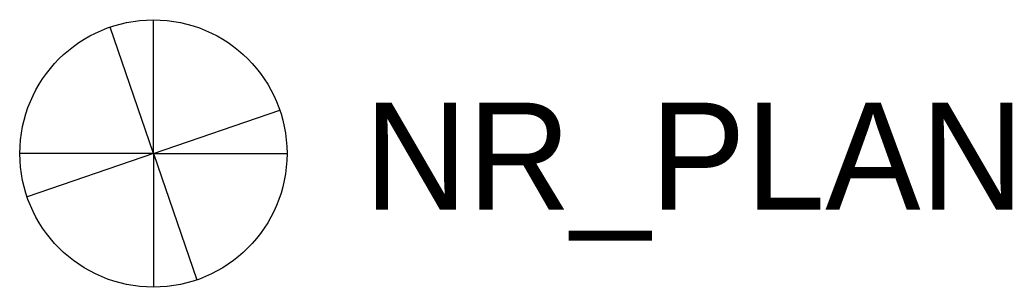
# Model space of a CAD drawing. Header units: millimetres. Extents: x 104 to 1775, y -206 to 244.
import ezdxf

# ---------------------------------------------------------------- set-up
doc = ezdxf.new("R2010")
doc.units = ezdxf.units.MM
doc.header["$LTSCALE"] = 0.25
doc.layers.get('0').update_dxf_attribs({"color": 252})
doc.styles.get("Standard").update_dxf_attribs({"font": 'PM_SMPLX.shx'})

msp = doc.modelspace()

# ---------------------------------------------------------------- linework, layer by layer
for q in [(328.8, 243.8), (255.7, 231.5), (541.5, 92), (103.9, 18.9), (116.1, -54.3), (553.7, 18.9), (328.8, -206), (401.9, -193.8)]:
    msp.add_line((328.8, 18.9), q)
msp.add_circle((328.8, 18.9), 224.9)

# ---------------------------------------------------------------- texts
at = {"flags": 8}
msp.add_attdef('NR_PLAN', (683.9, -75.6), 'xx', height=180, dxfattribs=at)

doc.saveas('drawing.dxf')
